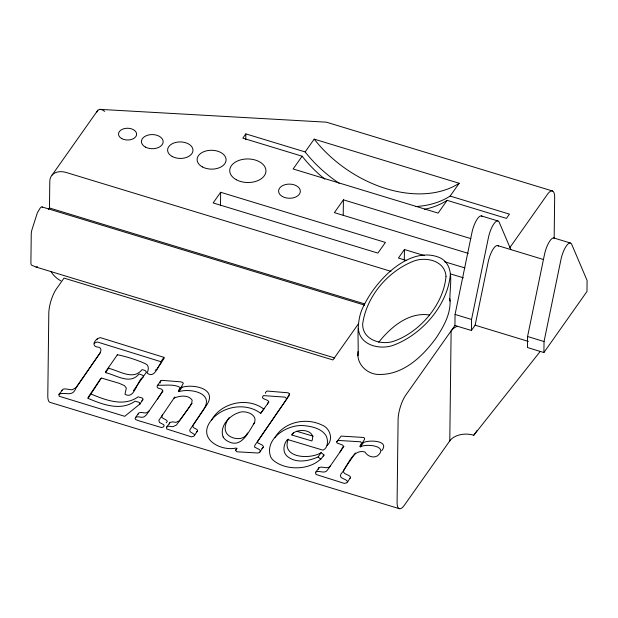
<?xml version="1.0" encoding="UTF-8"?>
<svg xmlns="http://www.w3.org/2000/svg" width="618" height="618" viewBox="0 0 618 618"><rect width="100%" height="100%" fill="white"/><g stroke="black" fill="none" stroke-linecap="round" stroke-linejoin="round"><path stroke-width="0.93" d="M48.366 209.533L49.471 207.972L49.795 181.29A18.115 12.553 35.2 0 1 66.443 172.553L390.962 271.333M220.487 205.748L220.649 192.275L385.416 242.426L377.884 253.094L213.125 202.943L220.649 192.275M245.763 139.668L245.833 133.882L305.145 151.935A105.794 73.326 35.2 0 0 339.135 183.245M343.222 215.273L343.415 199.83L470.854 238.625M358 355.767C358.965 338.788 355.327 320.456 364.218 304.898A192.739 125.431 0.7 0 1 383.021 278.254C396.988 263.291 419.568 248.459 440.495 258.007C456.03 266.474 448.938 287.262 450.074 301.128C450.499 314.771 443.253 327.161 435.999 338.177C422.681 356.362 403.415 374.848 379.336 374.454C367.262 374.686 356.053 363.987 358.116 351.603M404.303 260.132L404.435 249.51L424.566 255.643M482.364 216.586A14.492 4.496 -73.1 0 0 471.967 232.515L455.064 314.446L454.933 325.454L405.794 395.103A18.115 5.616 -73.1 0 0 398.1 419.522L397.088 502.048A18.115 5.616 -73.1 0 0 404.45 505.13L449.78 440.881L451.125 330.854L453.635 328.258L457.096 326.188L471.41 330.468L475.126 325.199L488.135 262.148A14.492 4.496 -73.1 0 1 498.525 246.219M471.41 330.468L471.542 319.467L488.444 237.528A14.492 4.496 -73.1 0 1 493.906 223.816A14.492 4.496 -73.1 0 1 499.22 222.279L510.854 249.61M554.392 238.2A14.492 4.496 -73.1 0 0 544.466 254.577L527.563 336.516L527.424 347.517L543.902 352.538L586.969 291.495L587.1 280.495L571.712 244.342A14.492 4.496 -73.1 0 0 566.405 245.887A14.492 4.496 -73.1 0 0 560.943 259.599L544.041 341.53L543.902 352.538M554.161 237.922L554.655 197.621A18.115 5.616 -73.1 0 0 547.293 194.539L509.703 247.818M450.414 273.619C448.158 304.62 422.364 334.361 393.674 345.145C380.093 350.313 359.274 345.354 358.34 328.258M318.486 469.356L319.035 467.517C322.689 465.91 327.949 469.974 330.568 465.663M100.41 352.523L75.968 387.664L72.097 389.827L64.89 388.869L63.152 389.147L58.942 394.369L59.119 396.215L124.728 416.323L140.023 403.925L139.243 402.364L135.079 401.175C120.672 411.472 102.403 404.442 88.026 398.371L88.165 397.312L100.78 378.463L101.669 378.092L119.336 383.353L124.457 385.632L126.304 388.034L124.975 394.23C134.724 400.124 136.972 380.14 143.052 377.181L143.461 376.37L142.758 375.265L139.011 373.921C130.236 385.246 116.029 374.956 105.523 372.623L105.67 371.603L117.49 354.632M88.026 398.371L101.306 378.1M105.523 372.623L108.583 368.297L108.729 367.27M319.035 467.517L315.497 472.654L316.053 474.477L344.265 483.384L346.505 482.952L347.586 481.561C346.08 478.394 338.177 478.857 341.028 473.836C347.725 467.03 352.013 448.467 364.937 451.974C367.401 456.2 373.079 458.417 377.474 455.86C389.216 445.987 366.25 443.284 360.418 446.868L359.97 446.15L361.553 443.33L360.742 441.8L338.123 440.425L336.671 441.847L337.104 443.036L342.681 445.115L343.399 446.103L339.939 452.129M347.509 482.094L350.638 477.227C349.131 474.06 341.229 474.524 344.087 469.502L355.358 452.971M138.115 414.222C138.702 411.627 142.356 412.615 144.156 412.878A6.96 4.828 35.2 0 0 147.439 412.306L149.394 410.63M192.051 403.345L179.506 420.696L175.945 422.372L172.507 421.847L170.074 422.403L166.543 427.192L166.706 428.969L191.418 436.856L193.558 436.323L194.446 435.574L194.415 434.431L190.321 431.851L189.695 430.545L189.973 429.672L204.203 408.521C213.936 392.43 189.533 388.251 178.911 391.634L178.579 390.661L180.302 387.563C174.237 383.708 164.527 385.64 157.69 385.199L157.057 386.157C156.817 389.27 161.398 387.895 162.519 390.089L162.055 392.113L157.381 399.213M194.446 435.574L197.606 430.676L197.034 429.572L193.372 427.525L192.754 426.219L193.032 425.339L207.262 404.187C216.988 388.096 192.584 383.917 181.97 387.301L181.638 386.327L183.361 383.23L182.48 382.31L180.394 381.8L161.978 380.371L160.75 380.866L157.69 385.199M265.423 393.287L265.593 392.291L267.069 391.032L288.173 392.816L289.541 393.96L289.185 395.489L257.907 440.997L257.613 442.782L262.411 445.192L263.546 446.69L259.529 452.554L257.837 453.002L236.903 451.789L235.597 450.429L236.563 448.359L236.006 448.042C222.565 451.287 199.993 440.92 208.536 424.419C218.123 406.775 244.828 401.113 260.672 413.365L268.923 401.916M289.541 393.96L286.126 399.823L254.855 445.323L254.554 447.108L259.359 449.525L260.487 451.024L260.062 451.897M288.235 439.12C280.85 458.378 310.383 459.614 321.136 452.646L324.041 455.041C314.037 470.136 287.362 471.704 273.674 460.634A10.738 7.447 35.2 0 1 270.715 456.965C263.917 438.703 287.779 423.878 304.033 425.655C311.866 426.374 320.842 428.382 325.74 435.111C328.444 439.491 328.312 447.88 323.021 450.167L287.478 439.491C283.423 444.118 282.156 452.183 287.409 456.463C296.269 463.631 308.521 461.136 318.085 456.972L321.136 452.646M61.754 390.622L61.993 390.035M169.595 422.859L169.394 424.01M155.195 370.228L156.949 369.155L164.048 358.471L163.963 357.358L100.44 337.66C95.242 338.2 89.819 346.953 98.818 347.208C102.472 348.359 100.703 352.461 98.957 354.516L75.96 388.027C72.437 397.892 64.627 391.233 58.942 394.369M96.895 339.521L97.25 338.811M162.573 414.794L161.901 416.038L162.047 417.644L166.474 420.186A1.684 1.166 35.2 0 1 167.192 421.584L166.18 422.774M96.686 112.298L97.845 110.228L99.66 109.355L326.412 122.179L552.569 191.024M267.385 404.056L268.652 401.445C267.509 399.027 259.784 399.336 263.376 395.597L285.122 397.142L286.567 398.595M211.588 420.093C221.174 402.449 247.88 396.779 263.724 409.031L264.365 408.49M253.31 424.396C260 415.304 245.4 409.348 238.278 412.816C228.977 415.899 219.243 426.683 223.106 436.864M229.077 417.714C226.196 421.878 223.6 427.602 226.165 432.53A7.462 5.168 35.2 0 0 229.232 435.937C234.77 439.699 244.419 440.217 247.501 433.009M139.73 404.373L143.129 399.205L142.302 398.038L138.138 396.841C123.731 407.138 105.462 400.109 91.078 394.037M343.963 446.32L327.517 469.997C324.89 474.307 319.63 470.244 315.976 471.851M163.028 390.939L146.342 414.956L144.38 416.64A6.96 4.828 35.2 0 1 141.097 417.212C139.297 416.949 135.651 415.953 135.064 418.548L135.62 419.506L138.27 420.611L161.46 427.532L163.129 427.1L164.133 425.91A1.684 1.166 35.2 0 0 163.422 424.512L159.413 422.449L158.849 420.371L174.801 396.972M160.75 380.866L160.108 381.824L160.255 382.928M274.925 437.583C284.087 421.932 305.794 417.266 321.669 424.921C329.919 427.641 333.79 439.39 327.146 445.454M254.801 422.349C247.895 432.693 241.035 450.19 226.173 440.263A7.462 5.168 35.2 0 1 223.106 436.864M52.09 175.079L97.845 110.228M245.833 133.882L242.82 138.146L302.14 156.207A105.794 73.326 35.2 0 0 324.782 179.143M302.14 156.207L293.133 168.969L438.123 213.11L447.131 200.34L506.443 218.393L509.456 214.129L450.136 196.068A105.794 73.326 35.2 0 1 415.42 206.551M305.145 151.935L314.183 139.135L459.174 183.268L450.136 196.068M117.173 355.018L117.652 354.732C127.014 356.856 136.454 359.707 145.269 363.647C149.108 364.968 148.791 369.664 147.231 372.623L147.347 373.295C154.6 378.486 157.536 366.876 160.997 362.805L160.912 361.692L163.963 357.358M135.481 417.575L138.54 413.241M178.486 391.101L181.537 386.775M178.911 391.634L181.97 387.301M343.415 199.83L334.377 212.631L468.29 253.395M260.672 413.365L263.724 409.031M235.597 450.429L237.127 448.259M404.435 249.51L398.409 258.046L406.644 260.557M358.502 323.693L332.917 359.954L64.025 278.1L56.501 288.768A18.115 5.616 -73.1 0 0 48.799 313.195L47.795 395.713A18.115 5.616 -73.1 0 0 49.88 402.318L399.174 508.645M291.951 435.041L291.835 434.384C297.428 427.702 316.655 429.533 311.897 440.958L291.951 435.041L293.48 432.878M336.671 441.847L341.182 436.099L363.801 437.467L364.612 438.371L364.342 439.699L360.031 446.605M360.418 446.868L363.477 442.542C368.846 439.746 390.213 440.34 381.754 450.676M449.78 440.881A18.115 11.788 0.7 0 1 473.782 435.226L477.088 430.537M197.505 431.24L196.617 431.99M350.56 477.768L349.564 478.618M473.782 435.226L540.14 351.542M378.734 342.241C390.754 327.131 408.761 311.812 429.402 314.971M263.121 447.571L261.908 448.568M323.075 456.076L324.041 455.041M166.543 427.192L168.521 426.196L172.893 426.706L176.454 425.022L189.525 406.907L191.75 402.951L192.159 400.178C188.335 394.408 179.243 395.759 173.874 398.201M141.8 400.935L142.789 400.039M133.418 390.738L146.512 372.036L145.014 370.437L142.07 369.587C133.295 380.912 119.089 370.622 108.583 368.297M94.191 343.144L97.381 341.993L160.912 361.692M99.66 109.355L102.016 109.749L104.743 111.379M313.349 436.215L296.64 431.264M481.352 215.906L497.83 220.92M553.852 237.976L570.321 242.99M497.513 245.539L543.376 259.498M444.705 261.769L464.844 267.903M450.584 273.928L463.4 277.83M455.064 314.446L471.542 319.467M527.563 336.516L544.041 341.53M475.126 325.199L528.39 341.406M49.471 207.972L364.651 303.909M42.109 206.96L364.674 305.153M42.572 207.424A7.246 2.248 -73.1 0 0 39.992 208.366L37.35 212.847L32.175 229.008A7.246 2.248 -73.1 0 0 31.248 234.145L30.9 262.596A7.246 2.248 -73.1 0 0 31.734 265.238L36.076 267.053L334.678 357.953M454.933 325.454L457.096 326.188M318.085 456.972L320.981 459.375M449.564 298.579L450.074 301.128M447.131 200.34A105.794 73.326 35.2 0 1 424.489 209.293M459.174 183.268A105.794 73.326 35.2 0 1 314.183 139.135M60.834 280.811A18.115 12.553 35.2 0 1 50.908 271.356M37.404 266.567A7.246 2.248 -73.1 0 1 36.076 267.053M446.003 276.285C443.763 303.817 420.75 331.31 394.902 340.819C382.086 345.864 362.248 340.24 362.673 323.948C366.489 296.215 387.988 271.124 413.851 261.059C426.173 256.439 444.991 260.781 446.003 276.285M282.542 196.594A10.869 7.076 0.7 0 0 300.186 192.437A10.869 7.076 0.7 0 0 285.671 184.527A10.869 7.076 0.7 0 0 282.542 196.594M121.808 138.633A9.061 5.894 0.7 0 0 136.501 135.172A9.061 5.894 0.7 0 0 124.411 128.583A9.061 5.894 0.7 0 0 121.808 138.633M145.369 147.053A10.869 7.076 0.7 0 0 163.005 142.897A10.869 7.076 0.7 0 0 148.49 134.994A10.869 7.076 0.7 0 0 145.369 147.053M172.221 156.485A12.684 8.25 0.7 0 0 192.801 151.634A12.684 8.25 0.7 0 0 175.867 142.41A12.684 8.25 0.7 0 0 172.221 156.485M202.372 166.914A14.492 9.432 0.7 0 0 225.894 161.375A14.492 9.432 0.7 0 0 206.543 150.831A14.492 9.432 0.7 0 0 202.372 166.914M236.315 179.745A18.115 11.788 0.7 0 0 265.709 172.824A18.115 11.788 0.7 0 0 241.522 159.645A18.115 11.788 0.7 0 0 236.315 179.745"/></g></svg>
